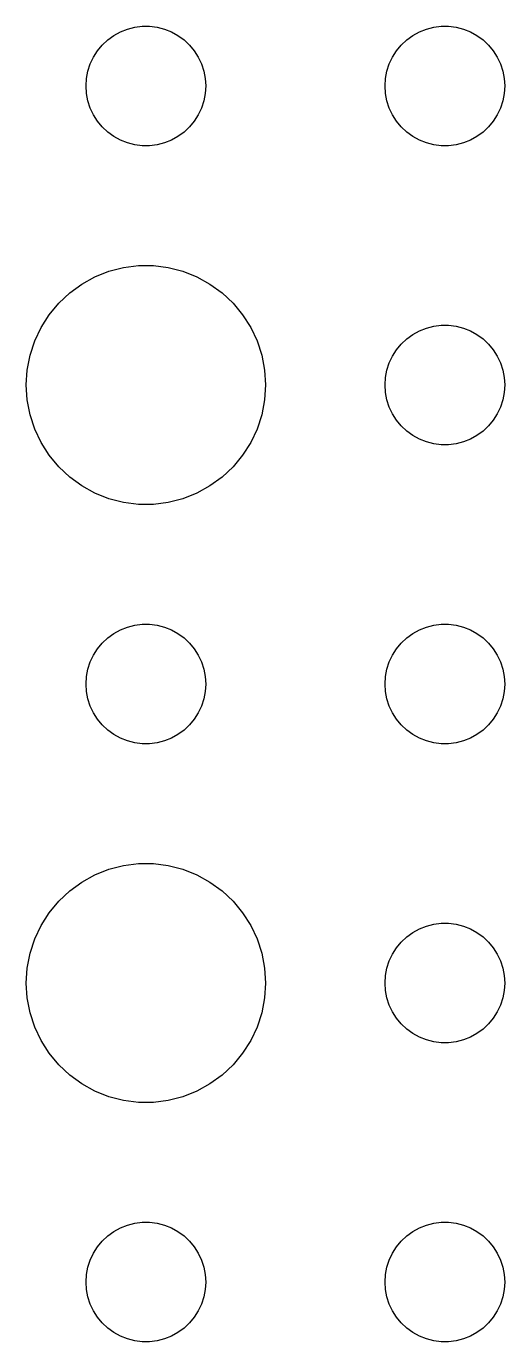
# Model space of a CAD drawing. Header units: metres. Extents: x -157 to 157, y -157 to 157.
# Drawn here: x -78 to -66, y -114 to -81 of the extents above; entities that cross this region are included whole.
import ezdxf

# ---------------------------------------------------------------- set-up
doc = ezdxf.new("R2010")
doc.units = ezdxf.units.M

msp = doc.modelspace()

# ---------------------------------------------------------------- linework, layer by layer
for p, q in [((-75.8037, -81.2335), (-75.6387, -81.1428)), ((-75.6387, -81.1428), (-75.4635, -81.0734)), ((-75.4635, -81.0734), (-75.2811, -81.0266)), ((-75.2811, -81.0266), (-75.0942, -81.003)), ((-75.0942, -81.003), (-74.9058, -81.003)), ((-74.9058, -81.003), (-74.7189, -81.0266)), ((-74.7189, -81.0266), (-74.5365, -81.0734)), ((-74.5365, -81.0734), (-74.3613, -81.1428)), ((-74.3613, -81.1428), (-74.1963, -81.2335)), ((-68.3037, -81.2335), (-68.1387, -81.1428)), ((-68.1387, -81.1428), (-67.9635, -81.0734)), ((-67.9635, -81.0734), (-67.7811, -81.0266)), ((-67.7811, -81.0266), (-67.5942, -81.003)), ((-67.5942, -81.003), (-67.4058, -81.003)), ((-67.4058, -81.003), (-67.2189, -81.0266)), ((-67.2189, -81.0266), (-67.0365, -81.0734)), ((-67.0365, -81.0734), (-66.8613, -81.1428)), ((-66.8613, -81.1428), (-66.6963, -81.2335)), ((-76.2135, -81.6183), (-76.0934, -81.4732)), ((-76.0934, -81.4732), (-75.9561, -81.3442)), ((-75.9561, -81.3442), (-75.8037, -81.2335)), ((-74.1963, -81.2335), (-74.0439, -81.3442)), ((-74.0439, -81.3442), (-73.9065, -81.4732)), ((-73.9065, -81.4732), (-73.7865, -81.6183)), ((-68.7135, -81.6183), (-68.5934, -81.4732)), ((-68.5934, -81.4732), (-68.4561, -81.3442)), ((-68.4561, -81.3442), (-68.3037, -81.2335)), ((-66.6963, -81.2335), (-66.5439, -81.3442)), ((-66.5439, -81.3442), (-66.4065, -81.4732)), ((-66.4065, -81.4732), (-66.2865, -81.6183)), ((-76.3947, -81.9478), (-76.3145, -81.7774)), ((-76.3145, -81.7774), (-76.2135, -81.6183)), ((-73.7865, -81.6183), (-73.6855, -81.7774)), ((-73.6855, -81.7774), (-73.6053, -81.9478)), ((-68.8947, -81.9478), (-68.8145, -81.7774)), ((-68.8145, -81.7774), (-68.7135, -81.6183)), ((-66.2865, -81.6183), (-66.1855, -81.7774)), ((-66.1855, -81.7774), (-66.1053, -81.9478)), ((-76.4882, -82.312), (-76.4529, -82.127)), ((-76.4529, -82.127), (-76.3947, -81.9478)), ((-73.6053, -81.9478), (-73.5471, -82.127)), ((-73.5471, -82.127), (-73.5118, -82.312)), ((-68.9882, -82.312), (-68.9529, -82.127)), ((-68.9529, -82.127), (-68.8947, -81.9478)), ((-66.1053, -81.9478), (-66.0471, -82.127)), ((-66.0471, -82.127), (-66.0118, -82.312)), ((-76.5, -82.5), (-76.4882, -82.312)), ((-73.5118, -82.312), (-73.5, -82.5)), ((-69, -82.5), (-68.9882, -82.312)), ((-66.0118, -82.312), (-66, -82.5)), ((-76.4882, -82.688), (-76.5, -82.5)), ((-76.4529, -82.873), (-76.4882, -82.688)), ((-73.5118, -82.688), (-73.5471, -82.873)), ((-73.5, -82.5), (-73.5118, -82.688)), ((-68.9882, -82.688), (-69, -82.5)), ((-68.9529, -82.873), (-68.9882, -82.688)), ((-66.0118, -82.688), (-66.0471, -82.873)), ((-66, -82.5), (-66.0118, -82.688)), ((-76.3947, -83.0522), (-76.4529, -82.873)), ((-76.3145, -83.2226), (-76.3947, -83.0522)), ((-73.6053, -83.0522), (-73.6855, -83.2226)), ((-73.5471, -82.873), (-73.6053, -83.0522)), ((-68.8947, -83.0522), (-68.9529, -82.873)), ((-68.8145, -83.2226), (-68.8947, -83.0522)), ((-66.1053, -83.0522), (-66.1855, -83.2226)), ((-66.0471, -82.873), (-66.1053, -83.0522)), ((-76.2135, -83.3817), (-76.3145, -83.2226)), ((-76.0934, -83.5268), (-76.2135, -83.3817)), ((-73.7865, -83.3817), (-73.9065, -83.5268)), ((-73.6855, -83.2226), (-73.7865, -83.3817)), ((-68.7135, -83.3817), (-68.8145, -83.2226)), ((-68.5934, -83.5268), (-68.7135, -83.3817)), ((-66.2865, -83.3817), (-66.4065, -83.5268)), ((-66.1855, -83.2226), (-66.2865, -83.3817)), ((-75.9561, -83.6558), (-76.0934, -83.5268)), ((-75.8037, -83.7665), (-75.9561, -83.6558)), ((-75.6387, -83.8572), (-75.8037, -83.7665)), ((-74.1963, -83.7665), (-74.3613, -83.8572)), ((-74.0439, -83.6558), (-74.1963, -83.7665)), ((-73.9065, -83.5268), (-74.0439, -83.6558)), ((-68.4561, -83.6558), (-68.5934, -83.5268)), ((-68.3037, -83.7665), (-68.4561, -83.6558)), ((-68.1387, -83.8572), (-68.3037, -83.7665)), ((-66.6963, -83.7665), (-66.8613, -83.8572)), ((-66.5439, -83.6558), (-66.6963, -83.7665)), ((-66.4065, -83.5268), (-66.5439, -83.6558)), ((-75.4635, -83.9266), (-75.6387, -83.8572)), ((-75.2811, -83.9734), (-75.4635, -83.9266)), ((-75.0942, -83.997), (-75.2811, -83.9734)), ((-74.9058, -83.997), (-75.0942, -83.997)), ((-74.7189, -83.9734), (-74.9058, -83.997)), ((-74.5365, -83.9266), (-74.7189, -83.9734)), ((-74.3613, -83.8572), (-74.5365, -83.9266)), ((-67.9635, -83.9266), (-68.1387, -83.8572)), ((-67.7811, -83.9734), (-67.9635, -83.9266)), ((-67.5942, -83.997), (-67.7811, -83.9734)), ((-67.4058, -83.997), (-67.5942, -83.997)), ((-67.2189, -83.9734), (-67.4058, -83.997)), ((-67.0365, -83.9266), (-67.2189, -83.9734)), ((-66.8613, -83.8572), (-67.0365, -83.9266)), ((-75.927, -87.1468), (-75.5621, -87.0531)), ((-75.5621, -87.0531), (-75.1884, -87.0059)), ((-75.1884, -87.0059), (-74.8116, -87.0059)), ((-74.8116, -87.0059), (-74.4379, -87.0531)), ((-74.4379, -87.0531), (-74.073, -87.1468)), ((-76.6075, -87.467), (-76.2773, -87.2855)), ((-76.2773, -87.2855), (-75.927, -87.1468)), ((-74.073, -87.1468), (-73.7227, -87.2855)), ((-73.7227, -87.2855), (-73.3925, -87.467)), ((-77.1869, -87.9464), (-76.9123, -87.6885)), ((-76.9123, -87.6885), (-76.6075, -87.467)), ((-73.3925, -87.467), (-73.0877, -87.6885)), ((-73.0877, -87.6885), (-72.8131, -87.9464)), ((-77.427, -88.2366), (-77.1869, -87.9464)), ((-72.8131, -87.9464), (-72.573, -88.2366)), ((-77.6289, -88.5547), (-77.427, -88.2366)), ((-72.573, -88.2366), (-72.3711, -88.5547)), ((-77.7893, -88.8956), (-77.6289, -88.5547)), ((-72.3711, -88.5547), (-72.2107, -88.8956)), ((-68.4561, -88.8442), (-68.3037, -88.7335)), ((-68.3037, -88.7335), (-68.1387, -88.6428)), ((-68.1387, -88.6428), (-67.9635, -88.5734)), ((-67.9635, -88.5734), (-67.7811, -88.5266)), ((-67.7811, -88.5266), (-67.5942, -88.503)), ((-67.5942, -88.503), (-67.4058, -88.503)), ((-67.4058, -88.503), (-67.2189, -88.5266)), ((-67.2189, -88.5266), (-67.0365, -88.5734)), ((-67.0365, -88.5734), (-66.8613, -88.6428)), ((-66.8613, -88.6428), (-66.6963, -88.7335)), ((-66.6963, -88.7335), (-66.5439, -88.8442)), ((-77.9057, -89.2539), (-77.7893, -88.8956)), ((-72.2107, -88.8956), (-72.0943, -89.2539)), ((-68.7135, -89.1183), (-68.5934, -88.9732)), ((-68.5934, -88.9732), (-68.4561, -88.8442)), ((-66.5439, -88.8442), (-66.4065, -88.9732)), ((-66.4065, -88.9732), (-66.2865, -89.1183)), ((-77.9763, -89.624), (-77.9057, -89.2539)), ((-72.0943, -89.2539), (-72.0237, -89.624)), ((-68.8947, -89.4478), (-68.8145, -89.2774)), ((-68.8145, -89.2774), (-68.7135, -89.1183)), ((-66.2865, -89.1183), (-66.1855, -89.2774)), ((-66.1855, -89.2774), (-66.1053, -89.4478)), ((-78, -90), (-77.9763, -89.624)), ((-72.0237, -89.624), (-72, -90)), ((-68.9882, -89.812), (-68.9529, -89.627)), ((-68.9529, -89.627), (-68.8947, -89.4478)), ((-66.1053, -89.4478), (-66.0471, -89.627)), ((-66.0471, -89.627), (-66.0118, -89.812)), ((-77.9763, -90.376), (-78, -90)), ((-72, -90), (-72.0237, -90.376)), ((-69, -90), (-68.9882, -89.812)), ((-68.9882, -90.188), (-69, -90)), ((-66.0118, -89.812), (-66, -90)), ((-66, -90), (-66.0118, -90.188)), ((-77.9057, -90.7461), (-77.9763, -90.376)), ((-72.0237, -90.376), (-72.0943, -90.7461)), ((-68.9529, -90.373), (-68.9882, -90.188)), ((-68.8947, -90.5522), (-68.9529, -90.373)), ((-66.0471, -90.373), (-66.1053, -90.5522)), ((-66.0118, -90.188), (-66.0471, -90.373)), ((-68.8145, -90.7226), (-68.8947, -90.5522)), ((-68.7135, -90.8817), (-68.8145, -90.7226)), ((-66.1855, -90.7226), (-66.2865, -90.8817)), ((-66.1053, -90.5522), (-66.1855, -90.7226)), ((-77.7893, -91.1044), (-77.9057, -90.7461)), ((-72.0943, -90.7461), (-72.2107, -91.1044)), ((-68.5934, -91.0268), (-68.7135, -90.8817)), ((-68.4561, -91.1558), (-68.5934, -91.0268)), ((-66.4065, -91.0268), (-66.5439, -91.1558)), ((-66.2865, -90.8817), (-66.4065, -91.0268)), ((-77.6289, -91.4453), (-77.7893, -91.1044)), ((-72.2107, -91.1044), (-72.3711, -91.4453)), ((-68.3037, -91.2665), (-68.4561, -91.1558)), ((-68.1387, -91.3572), (-68.3037, -91.2665)), ((-67.9635, -91.4266), (-68.1387, -91.3572)), ((-66.8613, -91.3572), (-67.0365, -91.4266)), ((-66.6963, -91.2665), (-66.8613, -91.3572)), ((-66.5439, -91.1558), (-66.6963, -91.2665)), ((-77.427, -91.7634), (-77.6289, -91.4453)), ((-72.3711, -91.4453), (-72.573, -91.7634)), ((-67.7811, -91.4734), (-67.9635, -91.4266)), ((-67.5942, -91.497), (-67.7811, -91.4734)), ((-67.4058, -91.497), (-67.5942, -91.497)), ((-67.2189, -91.4734), (-67.4058, -91.497)), ((-67.0365, -91.4266), (-67.2189, -91.4734)), ((-77.1869, -92.0536), (-77.427, -91.7634)), ((-72.573, -91.7634), (-72.8131, -92.0536)), ((-76.9123, -92.3115), (-77.1869, -92.0536)), ((-76.6075, -92.533), (-76.9123, -92.3115)), ((-73.0877, -92.3115), (-73.3925, -92.533)), ((-72.8131, -92.0536), (-73.0877, -92.3115)), ((-76.2773, -92.7145), (-76.6075, -92.533)), ((-73.3925, -92.533), (-73.7227, -92.7145)), ((-75.927, -92.8532), (-76.2773, -92.7145)), ((-75.5621, -92.9469), (-75.927, -92.8532)), ((-75.1884, -92.9941), (-75.5621, -92.9469)), ((-74.8116, -92.9941), (-75.1884, -92.9941)), ((-74.4379, -92.9469), (-74.8116, -92.9941)), ((-74.073, -92.8532), (-74.4379, -92.9469)), ((-73.7227, -92.7145), (-74.073, -92.8532)), ((-75.2811, -96.0266), (-75.0942, -96.003)), ((-75.0942, -96.003), (-74.9058, -96.003)), ((-74.9058, -96.003), (-74.7189, -96.0266)), ((-67.7811, -96.0266), (-67.5942, -96.003)), ((-67.5942, -96.003), (-67.4058, -96.003)), ((-67.4058, -96.003), (-67.2189, -96.0266)), ((-75.9561, -96.3442), (-75.8037, -96.2335)), ((-75.8037, -96.2335), (-75.6387, -96.1428)), ((-75.6387, -96.1428), (-75.4635, -96.0734)), ((-75.4635, -96.0734), (-75.2811, -96.0266)), ((-74.7189, -96.0266), (-74.5365, -96.0734)), ((-74.5365, -96.0734), (-74.3613, -96.1428)), ((-74.3613, -96.1428), (-74.1963, -96.2335)), ((-74.1963, -96.2335), (-74.0439, -96.3442)), ((-68.4561, -96.3442), (-68.3037, -96.2335)), ((-68.3037, -96.2335), (-68.1387, -96.1428)), ((-68.1387, -96.1428), (-67.9635, -96.0734)), ((-67.9635, -96.0734), (-67.7811, -96.0266)), ((-67.2189, -96.0266), (-67.0365, -96.0734)), ((-67.0365, -96.0734), (-66.8613, -96.1428)), ((-66.8613, -96.1428), (-66.6963, -96.2335)), ((-66.6963, -96.2335), (-66.5439, -96.3442)), ((-76.3145, -96.7774), (-76.2135, -96.6183)), ((-76.2135, -96.6183), (-76.0934, -96.4732)), ((-76.0934, -96.4732), (-75.9561, -96.3442)), ((-74.0439, -96.3442), (-73.9065, -96.4732)), ((-73.9065, -96.4732), (-73.7865, -96.6183)), ((-73.7865, -96.6183), (-73.6855, -96.7774)), ((-68.8145, -96.7774), (-68.7135, -96.6183)), ((-68.7135, -96.6183), (-68.5934, -96.4732)), ((-68.5934, -96.4732), (-68.4561, -96.3442)), ((-66.5439, -96.3442), (-66.4065, -96.4732)), ((-66.4065, -96.4732), (-66.2865, -96.6183)), ((-66.2865, -96.6183), (-66.1855, -96.7774)), ((-76.4529, -97.127), (-76.3947, -96.9478)), ((-76.3947, -96.9478), (-76.3145, -96.7774)), ((-73.6855, -96.7774), (-73.6053, -96.9478)), ((-73.6053, -96.9478), (-73.5471, -97.127)), ((-68.9529, -97.127), (-68.8947, -96.9478)), ((-68.8947, -96.9478), (-68.8145, -96.7774)), ((-66.1855, -96.7774), (-66.1053, -96.9478)), ((-66.1053, -96.9478), (-66.0471, -97.127)), ((-76.5, -97.5), (-76.4882, -97.312)), ((-76.4882, -97.312), (-76.4529, -97.127)), ((-73.5471, -97.127), (-73.5118, -97.312)), ((-73.5118, -97.312), (-73.5, -97.5)), ((-69, -97.5), (-68.9882, -97.312)), ((-68.9882, -97.312), (-68.9529, -97.127)), ((-66.0471, -97.127), (-66.0118, -97.312)), ((-66.0118, -97.312), (-66, -97.5)), ((-76.4882, -97.688), (-76.5, -97.5)), ((-73.5, -97.5), (-73.5118, -97.688)), ((-68.9882, -97.688), (-69, -97.5)), ((-66, -97.5), (-66.0118, -97.688)), ((-76.4529, -97.873), (-76.4882, -97.688)), ((-76.3947, -98.0522), (-76.4529, -97.873)), ((-73.5471, -97.873), (-73.6053, -98.0522)), ((-73.5118, -97.688), (-73.5471, -97.873)), ((-68.9529, -97.873), (-68.9882, -97.688)), ((-68.8947, -98.0522), (-68.9529, -97.873)), ((-66.0471, -97.873), (-66.1053, -98.0522)), ((-66.0118, -97.688), (-66.0471, -97.873)), ((-76.3145, -98.2226), (-76.3947, -98.0522)), ((-76.2135, -98.3817), (-76.3145, -98.2226)), ((-73.6855, -98.2226), (-73.7865, -98.3817)), ((-73.6053, -98.0522), (-73.6855, -98.2226)), ((-68.8145, -98.2226), (-68.8947, -98.0522)), ((-68.7135, -98.3817), (-68.8145, -98.2226)), ((-66.1855, -98.2226), (-66.2865, -98.3817)), ((-66.1053, -98.0522), (-66.1855, -98.2226)), ((-76.0934, -98.5268), (-76.2135, -98.3817)), ((-75.9561, -98.6558), (-76.0934, -98.5268)), ((-73.9065, -98.5268), (-74.0439, -98.6558)), ((-73.7865, -98.3817), (-73.9065, -98.5268)), ((-68.5934, -98.5268), (-68.7135, -98.3817)), ((-68.4561, -98.6558), (-68.5934, -98.5268)), ((-66.4065, -98.5268), (-66.5439, -98.6558)), ((-66.2865, -98.3817), (-66.4065, -98.5268)), ((-75.8037, -98.7665), (-75.9561, -98.6558)), ((-75.6387, -98.8572), (-75.8037, -98.7665)), ((-75.4635, -98.9266), (-75.6387, -98.8572)), ((-75.2811, -98.9734), (-75.4635, -98.9266)), ((-75.0942, -98.997), (-75.2811, -98.9734)), ((-74.7189, -98.9734), (-74.9058, -98.997)), ((-74.5365, -98.9266), (-74.7189, -98.9734)), ((-74.3613, -98.8572), (-74.5365, -98.9266)), ((-74.1963, -98.7665), (-74.3613, -98.8572)), ((-74.0439, -98.6558), (-74.1963, -98.7665)), ((-68.3037, -98.7665), (-68.4561, -98.6558)), ((-68.1387, -98.8572), (-68.3037, -98.7665)), ((-67.9635, -98.9266), (-68.1387, -98.8572)), ((-67.7811, -98.9734), (-67.9635, -98.9266)), ((-67.5942, -98.997), (-67.7811, -98.9734)), ((-67.2189, -98.9734), (-67.4058, -98.997)), ((-67.0365, -98.9266), (-67.2189, -98.9734)), ((-66.8613, -98.8572), (-67.0365, -98.9266)), ((-66.6963, -98.7665), (-66.8613, -98.8572)), ((-66.5439, -98.6558), (-66.6963, -98.7665)), ((-74.9058, -98.997), (-75.0942, -98.997)), ((-67.4058, -98.997), (-67.5942, -98.997)), ((-76.2773, -102.286), (-75.927, -102.147)), ((-75.927, -102.147), (-75.5621, -102.053)), ((-75.5621, -102.053), (-75.1884, -102.006)), ((-75.1884, -102.006), (-74.8116, -102.006)), ((-74.8116, -102.006), (-74.4379, -102.053)), ((-74.4379, -102.053), (-74.073, -102.147)), ((-74.073, -102.147), (-73.7227, -102.286)), ((-76.9123, -102.688), (-76.6075, -102.467)), ((-76.6075, -102.467), (-76.2773, -102.286)), ((-73.7227, -102.286), (-73.3925, -102.467)), ((-73.3925, -102.467), (-73.0877, -102.688)), ((-77.1869, -102.946), (-76.9123, -102.688)), ((-73.0877, -102.688), (-72.8131, -102.946)), ((-77.6289, -103.555), (-77.427, -103.237)), ((-77.427, -103.237), (-77.1869, -102.946)), ((-72.8131, -102.946), (-72.573, -103.237)), ((-72.573, -103.237), (-72.3711, -103.555)), ((-77.7893, -103.896), (-77.6289, -103.555)), ((-72.3711, -103.555), (-72.2107, -103.896)), ((-68.1387, -103.643), (-67.9635, -103.573)), ((-67.9635, -103.573), (-67.7811, -103.527)), ((-67.7811, -103.527), (-67.5942, -103.503)), ((-67.5942, -103.503), (-67.4058, -103.503)), ((-67.4058, -103.503), (-67.2189, -103.527)), ((-67.2189, -103.527), (-67.0365, -103.573)), ((-67.0365, -103.573), (-66.8613, -103.643)), ((-77.9057, -104.254), (-77.7893, -103.896)), ((-72.2107, -103.896), (-72.0943, -104.254)), ((-68.5934, -103.973), (-68.4561, -103.844)), ((-68.4561, -103.844), (-68.3037, -103.734)), ((-68.3037, -103.734), (-68.1387, -103.643)), ((-66.8613, -103.643), (-66.6963, -103.734)), ((-66.6963, -103.734), (-66.5439, -103.844)), ((-66.5439, -103.844), (-66.4065, -103.973)), ((-77.9763, -104.624), (-77.9057, -104.254)), ((-72.0943, -104.254), (-72.0237, -104.624)), ((-68.8145, -104.277), (-68.7135, -104.118)), ((-68.7135, -104.118), (-68.5934, -103.973)), ((-66.4065, -103.973), (-66.2865, -104.118)), ((-66.2865, -104.118), (-66.1855, -104.277)), ((-68.9529, -104.627), (-68.8947, -104.448)), ((-68.8947, -104.448), (-68.8145, -104.277)), ((-66.1855, -104.277), (-66.1053, -104.448)), ((-66.1053, -104.448), (-66.0471, -104.627)), ((-78, -105), (-77.9763, -104.624)), ((-72.0237, -104.624), (-72, -105)), ((-69, -105), (-68.9882, -104.812)), ((-68.9882, -104.812), (-68.9529, -104.627)), ((-66.0471, -104.627), (-66.0118, -104.812)), ((-66.0118, -104.812), (-66, -105)), ((-77.9763, -105.376), (-78, -105)), ((-72, -105), (-72.0237, -105.376)), ((-68.9882, -105.188), (-69, -105)), ((-68.9529, -105.373), (-68.9882, -105.188)), ((-66.0118, -105.188), (-66.0471, -105.373)), ((-66, -105), (-66.0118, -105.188)), ((-77.9057, -105.746), (-77.9763, -105.376)), ((-72.0237, -105.376), (-72.0943, -105.746)), ((-68.8947, -105.552), (-68.9529, -105.373)), ((-68.8145, -105.723), (-68.8947, -105.552)), ((-66.1053, -105.552), (-66.1855, -105.723)), ((-66.0471, -105.373), (-66.1053, -105.552)), ((-77.7893, -106.104), (-77.9057, -105.746)), ((-72.0943, -105.746), (-72.2107, -106.104)), ((-68.7135, -105.882), (-68.8145, -105.723)), ((-68.5934, -106.027), (-68.7135, -105.882)), ((-66.2865, -105.882), (-66.4065, -106.027)), ((-66.1855, -105.723), (-66.2865, -105.882)), ((-77.6289, -106.445), (-77.7893, -106.104)), ((-72.2107, -106.104), (-72.3711, -106.445)), ((-68.4561, -106.156), (-68.5934, -106.027)), ((-68.3037, -106.266), (-68.4561, -106.156)), ((-66.5439, -106.156), (-66.6963, -106.266)), ((-66.4065, -106.027), (-66.5439, -106.156)), ((-77.427, -106.763), (-77.6289, -106.445)), ((-72.3711, -106.445), (-72.573, -106.763)), ((-68.1387, -106.357), (-68.3037, -106.266)), ((-67.9635, -106.427), (-68.1387, -106.357)), ((-67.7811, -106.473), (-67.9635, -106.427)), ((-67.5942, -106.497), (-67.7811, -106.473)), ((-67.4058, -106.497), (-67.5942, -106.497)), ((-67.2189, -106.473), (-67.4058, -106.497)), ((-67.0365, -106.427), (-67.2189, -106.473)), ((-66.8613, -106.357), (-67.0365, -106.427)), ((-66.6963, -106.266), (-66.8613, -106.357)), ((-77.1869, -107.054), (-77.427, -106.763)), ((-72.573, -106.763), (-72.8131, -107.054)), ((-76.9123, -107.312), (-77.1869, -107.054)), ((-72.8131, -107.054), (-73.0877, -107.312)), ((-76.6075, -107.533), (-76.9123, -107.312)), ((-76.2773, -107.714), (-76.6075, -107.533)), ((-73.3925, -107.533), (-73.7227, -107.714)), ((-73.0877, -107.312), (-73.3925, -107.533)), ((-75.927, -107.853), (-76.2773, -107.714)), ((-75.5621, -107.947), (-75.927, -107.853)), ((-74.073, -107.853), (-74.4379, -107.947)), ((-73.7227, -107.714), (-74.073, -107.853)), ((-75.1884, -107.994), (-75.5621, -107.947)), ((-74.8116, -107.994), (-75.1884, -107.994)), ((-74.4379, -107.947), (-74.8116, -107.994)), ((-75.8037, -111.234), (-75.6387, -111.143)), ((-75.6387, -111.143), (-75.4635, -111.073)), ((-75.4635, -111.073), (-75.2811, -111.027)), ((-75.2811, -111.027), (-75.0942, -111.003)), ((-75.0942, -111.003), (-74.9058, -111.003)), ((-74.9058, -111.003), (-74.7189, -111.027)), ((-74.7189, -111.027), (-74.5365, -111.073)), ((-74.5365, -111.073), (-74.3613, -111.143)), ((-74.3613, -111.143), (-74.1963, -111.234)), ((-68.3037, -111.234), (-68.1387, -111.143)), ((-68.1387, -111.143), (-67.9635, -111.073)), ((-67.9635, -111.073), (-67.7811, -111.027)), ((-67.7811, -111.027), (-67.5942, -111.003)), ((-67.5942, -111.003), (-67.4058, -111.003)), ((-67.4058, -111.003), (-67.2189, -111.027)), ((-67.2189, -111.027), (-67.0365, -111.073)), ((-67.0365, -111.073), (-66.8613, -111.143)), ((-66.8613, -111.143), (-66.6963, -111.234)), ((-76.2135, -111.618), (-76.0934, -111.473)), ((-76.0934, -111.473), (-75.9561, -111.344)), ((-75.9561, -111.344), (-75.8037, -111.234)), ((-74.1963, -111.234), (-74.0439, -111.344)), ((-74.0439, -111.344), (-73.9065, -111.473)), ((-73.9065, -111.473), (-73.7865, -111.618)), ((-68.7135, -111.618), (-68.5934, -111.473)), ((-68.5934, -111.473), (-68.4561, -111.344)), ((-68.4561, -111.344), (-68.3037, -111.234)), ((-66.6963, -111.234), (-66.5439, -111.344)), ((-66.5439, -111.344), (-66.4065, -111.473)), ((-66.4065, -111.473), (-66.2865, -111.618)), ((-76.3947, -111.948), (-76.3145, -111.777)), ((-76.3145, -111.777), (-76.2135, -111.618)), ((-73.7865, -111.618), (-73.6855, -111.777)), ((-73.6855, -111.777), (-73.6053, -111.948)), ((-68.8947, -111.948), (-68.8145, -111.777)), ((-68.8145, -111.777), (-68.7135, -111.618)), ((-66.2865, -111.618), (-66.1855, -111.777)), ((-66.1855, -111.777), (-66.1053, -111.948)), ((-76.4882, -112.312), (-76.4529, -112.127)), ((-76.4529, -112.127), (-76.3947, -111.948)), ((-73.6053, -111.948), (-73.5471, -112.127)), ((-73.5471, -112.127), (-73.5118, -112.312)), ((-68.9882, -112.312), (-68.9529, -112.127)), ((-68.9529, -112.127), (-68.8947, -111.948)), ((-66.1053, -111.948), (-66.0471, -112.127)), ((-66.0471, -112.127), (-66.0118, -112.312)), ((-76.5, -112.5), (-76.4882, -112.312)), ((-76.4882, -112.688), (-76.5, -112.5)), ((-73.5118, -112.312), (-73.5, -112.5)), ((-73.5, -112.5), (-73.5118, -112.688)), ((-69, -112.5), (-68.9882, -112.312)), ((-68.9882, -112.688), (-69, -112.5)), ((-66.0118, -112.312), (-66, -112.5)), ((-66, -112.5), (-66.0118, -112.688)), ((-76.4529, -112.873), (-76.4882, -112.688)), ((-73.5118, -112.688), (-73.5471, -112.873)), ((-68.9529, -112.873), (-68.9882, -112.688)), ((-66.0118, -112.688), (-66.0471, -112.873)), ((-76.3947, -113.052), (-76.4529, -112.873)), ((-76.3145, -113.223), (-76.3947, -113.052)), ((-73.6053, -113.052), (-73.6855, -113.223)), ((-73.5471, -112.873), (-73.6053, -113.052)), ((-68.8947, -113.052), (-68.9529, -112.873)), ((-68.8145, -113.223), (-68.8947, -113.052)), ((-66.1053, -113.052), (-66.1855, -113.223)), ((-66.0471, -112.873), (-66.1053, -113.052)), ((-76.2135, -113.382), (-76.3145, -113.223)), ((-76.0934, -113.527), (-76.2135, -113.382)), ((-73.7865, -113.382), (-73.9065, -113.527)), ((-73.6855, -113.223), (-73.7865, -113.382)), ((-68.7135, -113.382), (-68.8145, -113.223)), ((-68.5934, -113.527), (-68.7135, -113.382)), ((-66.2865, -113.382), (-66.4065, -113.527)), ((-66.1855, -113.223), (-66.2865, -113.382)), ((-75.9561, -113.656), (-76.0934, -113.527)), ((-75.8037, -113.766), (-75.9561, -113.656)), ((-75.6387, -113.857), (-75.8037, -113.766)), ((-74.1963, -113.766), (-74.3613, -113.857)), ((-74.0439, -113.656), (-74.1963, -113.766)), ((-73.9065, -113.527), (-74.0439, -113.656)), ((-68.4561, -113.656), (-68.5934, -113.527)), ((-68.3037, -113.766), (-68.4561, -113.656)), ((-68.1387, -113.857), (-68.3037, -113.766)), ((-66.6963, -113.766), (-66.8613, -113.857)), ((-66.5439, -113.656), (-66.6963, -113.766)), ((-66.4065, -113.527), (-66.5439, -113.656)), ((-75.4635, -113.927), (-75.6387, -113.857)), ((-75.2811, -113.973), (-75.4635, -113.927)), ((-75.0942, -113.997), (-75.2811, -113.973)), ((-74.9058, -113.997), (-75.0942, -113.997)), ((-74.7189, -113.973), (-74.9058, -113.997)), ((-74.5365, -113.927), (-74.7189, -113.973)), ((-74.3613, -113.857), (-74.5365, -113.927)), ((-67.9635, -113.927), (-68.1387, -113.857)), ((-67.7811, -113.973), (-67.9635, -113.927)), ((-67.5942, -113.997), (-67.7811, -113.973)), ((-67.4058, -113.997), (-67.5942, -113.997)), ((-67.2189, -113.973), (-67.4058, -113.997)), ((-67.0365, -113.927), (-67.2189, -113.973)), ((-66.8613, -113.857), (-67.0365, -113.927))]:
    msp.add_line(p, q)

doc.saveas('drawing.dxf')
